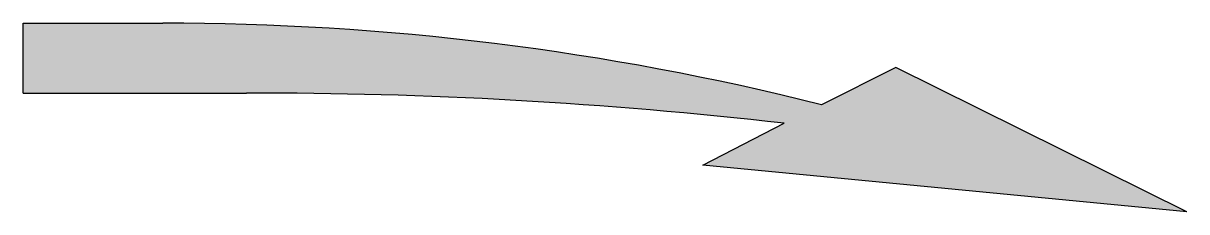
# Model space of a CAD drawing. Header units: metres. Extents: x 0 to 5, y -0.66 to 0.15.
import ezdxf

# ---------------------------------------------------------------- set-up
doc = ezdxf.new("R2010")
doc.units = ezdxf.units.M
doc.header["$LTSCALE"] = 0.2

msp = doc.modelspace()

# ---------------------------------------------------------------- hatches: boundary and pattern name
at = {"true_color": 0xfaf528}
h = msp.add_hatch(color=2, dxfattribs=at)
h.paths.add_polyline_path([(5, -0.66), (2.92, -0.46), (3.27, -0.28, 0.004791), (2.8884, -0.24), (4.1532, -0.24)])
h.paths.add_polyline_path([(3.43, -0.2), (3.75, -0.04), (4.1532, -0.24), (2.8884, -0.24, 0.024122), (0.96, -0.15), (0, -0.15), (0, 0.15), (0.6, 0.15, -0.062013)])

# ---------------------------------------------------------------- linework, layer by layer
at = {"color": 2, "true_color": 0xfaf528}
for p, q in [((0, 0.15), (0.6, 0.15)), ((0, -0.15), (0, 0.15)), ((3.75, -0.04), (3.43, -0.2)), ((5, -0.66), (3.75, -0.04)), ((0, -0.15), (0.96, -0.15)), ((2.92, -0.46), (3.27, -0.28)), ((5, -0.66), (2.92, -0.46))]:
    msp.add_line(p, q, dxfattribs=at)
for centre, radius, start, end in [((0.6094, -11.39), 11.54, 75.85265, 90.04685), ((0.992, -20.17), 20.02, 83.46636, 90.09156)]:
    msp.add_arc(centre, radius, start, end, dxfattribs=at)

doc.saveas('drawing.dxf')
